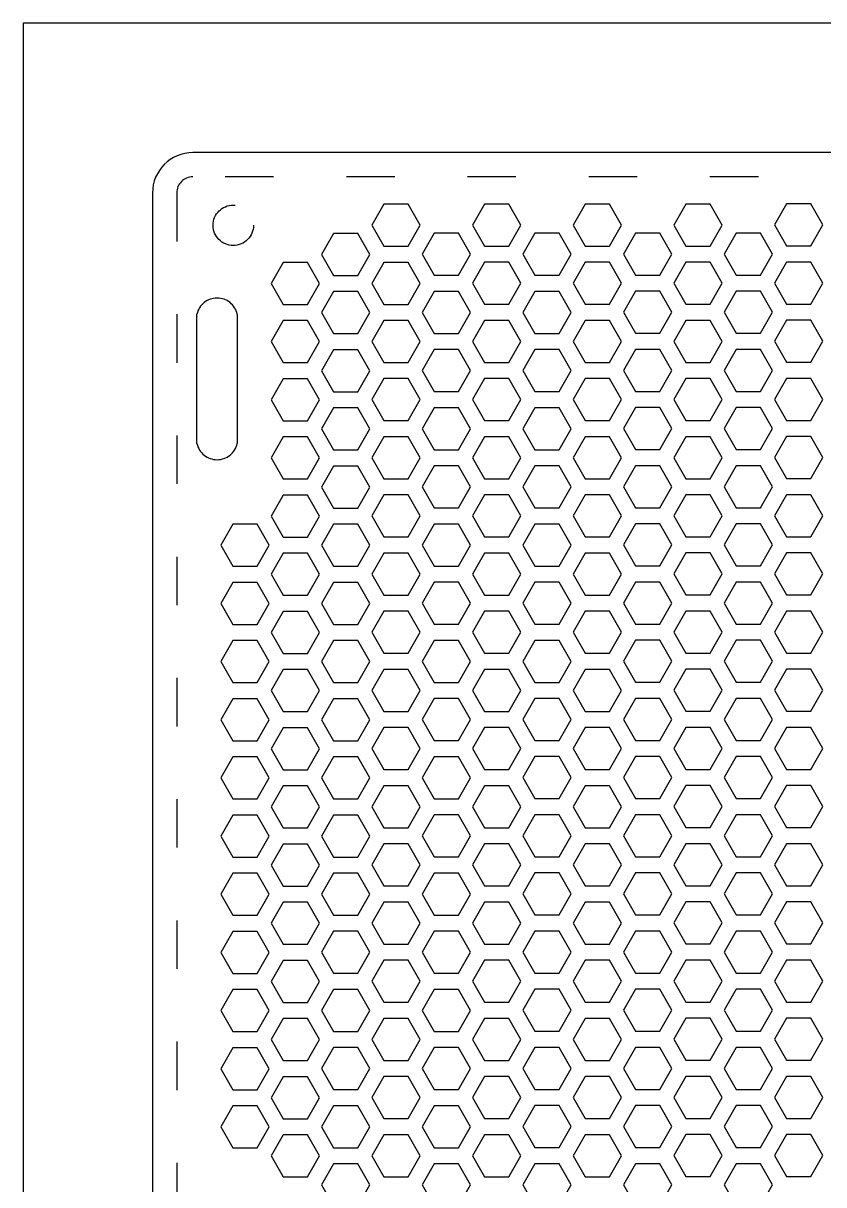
# Model space of a CAD drawing. Header units: millimetres. Extents: x 8 to 146, y 5 to 43.
# Drawn here: x 119.14 to 129.05, y 26.65 to 41.02 of the extents above; entities that cross this region are included whole.
import ezdxf

# ---------------------------------------------------------------- set-up
doc = ezdxf.new("R2010")
doc.units = ezdxf.units.MM
doc.header["$MEASUREMENT"] = 0
doc.linetypes.add('ACAD_ISO03W100', pattern=[30, 12, -18])
doc.layers.add('schita', color=2, linetype='Continuous')
doc.layers.add('spate', color=131, linetype='ACAD_ISO03W100')

msp = doc.modelspace()

# ---------------------------------------------------------------- linework, layer by layer
at = {"layer": 'schita', "ltscale": 0.05}
msp.add_lwpolyline([(139.34325, 5.01891), (139.34325, 41.01891), (119.14325, 41.01891), (119.14325, 5.01891)], close=True, dxfattribs=at)
msp.add_lwpolyline([(137.74325, 9.51891), (137.74325, 38.91891, 0.41421356), (137.24325, 39.41891), (121.24325, 39.41891, 0.41421356), (120.74325, 38.91891), (120.74325, 9.51891, 0.41421356), (121.24325, 9.01891), (137.24325, 9.01891, 0.41421356)], format="xyb", close=True, dxfattribs=at)
at = {"layer": 'spate', "ltscale": 0.05}
msp.add_lwpolyline([(137.44325, 9.51891), (137.44325, 38.91891, 0.41421356), (137.24325, 39.11891), (121.24325, 39.11891, 0.41421356), (121.04325, 38.91891), (121.04325, 9.51891, 0.41421356), (121.24325, 9.31891), (137.24325, 9.31891, 0.41421356)], format="xyb", close=True, dxfattribs=at)
for points in [[(123.60705, 38.2605), (123.90705, 38.2605), (124.05705, 38.52031), (123.90705, 38.78012), (123.60705, 38.78012), (123.45705, 38.52031)], [(124.85318, 38.26115), (125.15318, 38.26115), (125.30318, 38.52096), (125.15318, 38.78077), (124.85318, 38.78077), (124.70318, 38.52096)], [(126.09931, 38.2618), (126.39931, 38.2618), (126.54931, 38.52161), (126.39931, 38.78142), (126.09931, 38.78142), (125.94931, 38.52161)], [(127.34544, 38.26245), (127.64544, 38.26245), (127.79544, 38.52226), (127.64544, 38.78207), (127.34544, 38.78207), (127.19544, 38.52226)], [(128.59158, 38.2631), (128.89158, 38.2631), (129.04158, 38.52291), (128.89158, 38.78272), (128.59158, 38.78272), (128.44158, 38.52291)], [(122.98492, 37.89919), (123.28492, 37.89919), (123.43492, 38.15899), (123.28492, 38.4188), (122.98492, 38.4188), (122.83492, 38.15899)], [(124.2303, 37.90078), (124.5303, 37.90078), (124.6803, 38.16059), (124.5303, 38.4204), (124.2303, 38.4204), (124.0803, 38.16059)], [(125.47643, 37.90143), (125.77643, 37.90143), (125.92643, 38.16124), (125.77643, 38.42105), (125.47643, 38.42105), (125.32643, 38.16124)], [(126.72256, 37.90208), (127.02256, 37.90208), (127.17256, 38.16189), (127.02256, 38.4217), (126.72256, 38.4217), (126.57256, 38.16189)], [(127.9687, 37.90273), (128.2687, 37.90273), (128.4187, 38.16254), (128.2687, 38.42235), (127.9687, 38.42235), (127.8187, 38.16254)], [(122.36166, 37.53929), (122.66166, 37.53929), (122.81166, 37.7991), (122.66166, 38.05891), (122.36166, 38.05891), (122.21166, 37.7991)], [(123.60705, 37.54089), (123.90705, 37.54089), (124.05705, 37.80069), (123.90705, 38.0605), (123.60705, 38.0605), (123.45705, 37.80069)], [(124.85318, 37.54154), (125.15318, 37.54154), (125.30318, 37.80134), (125.15318, 38.06115), (124.85318, 38.06115), (124.70318, 37.80134)], [(126.09931, 37.54219), (126.39931, 37.54219), (126.54931, 37.80199), (126.39931, 38.0618), (126.09931, 38.0618), (125.94931, 37.80199)], [(127.34544, 37.54284), (127.64544, 37.54284), (127.79544, 37.80264), (127.64544, 38.06245), (127.34544, 38.06245), (127.19544, 37.80264)], [(128.59158, 37.54349), (128.89158, 37.54349), (129.04158, 37.80329), (128.89158, 38.0631), (128.59158, 38.0631), (128.44158, 37.80329)], [(122.98492, 37.17957), (123.28492, 37.17957), (123.43492, 37.43938), (123.28492, 37.69919), (122.98492, 37.69919), (122.83492, 37.43938)], [(124.2303, 37.18117), (124.5303, 37.18117), (124.6803, 37.44097), (124.5303, 37.70078), (124.2303, 37.70078), (124.0803, 37.44097)], [(125.47643, 37.18182), (125.77643, 37.18182), (125.92643, 37.44162), (125.77643, 37.70143), (125.47643, 37.70143), (125.32643, 37.44162)], [(126.72256, 37.18247), (127.02256, 37.18247), (127.17256, 37.44228), (127.02256, 37.70208), (126.72256, 37.70208), (126.57256, 37.44228)], [(127.9687, 37.18312), (128.2687, 37.18312), (128.4187, 37.44293), (128.2687, 37.70273), (127.9687, 37.70273), (127.8187, 37.44293)], [(122.36166, 36.81968), (122.66166, 36.81968), (122.81166, 37.07948), (122.66166, 37.33929), (122.36166, 37.33929), (122.21166, 37.07948)], [(123.60705, 36.82127), (123.90705, 36.82127), (124.05705, 37.08108), (123.90705, 37.34089), (123.60705, 37.34089), (123.45705, 37.08108)], [(124.85318, 36.82192), (125.15318, 36.82192), (125.30318, 37.08173), (125.15318, 37.34154), (124.85318, 37.34154), (124.70318, 37.08173)], [(126.09931, 36.82257), (126.39931, 36.82257), (126.54931, 37.08238), (126.39931, 37.34219), (126.09931, 37.34219), (125.94931, 37.08238)], [(127.34544, 36.82322), (127.64544, 36.82322), (127.79544, 37.08303), (127.64544, 37.34284), (127.34544, 37.34284), (127.19544, 37.08303)], [(128.59158, 36.82387), (128.89158, 36.82387), (129.04158, 37.08368), (128.89158, 37.34349), (128.59158, 37.34349), (128.44158, 37.08368)], [(122.98492, 36.45996), (123.28492, 36.45996), (123.43492, 36.71976), (123.28492, 36.97957), (122.98492, 36.97957), (122.83492, 36.71976)], [(124.2303, 36.46155), (124.5303, 36.46155), (124.6803, 36.72136), (124.5303, 36.98117), (124.2303, 36.98117), (124.0803, 36.72136)], [(125.47643, 36.4622), (125.77643, 36.4622), (125.92643, 36.72201), (125.77643, 36.98182), (125.47643, 36.98182), (125.32643, 36.72201)], [(126.72256, 36.46285), (127.02256, 36.46285), (127.17256, 36.72266), (127.02256, 36.98247), (126.72256, 36.98247), (126.57256, 36.72266)], [(127.9687, 36.4635), (128.2687, 36.4635), (128.4187, 36.72331), (128.2687, 36.98312), (127.9687, 36.98312), (127.8187, 36.72331)], [(122.36166, 36.10006), (122.66166, 36.10006), (122.81166, 36.35987), (122.66166, 36.61968), (122.36166, 36.61968), (122.21166, 36.35987)], [(123.60705, 36.10166), (123.90705, 36.10166), (124.05705, 36.36146), (123.90705, 36.62127), (123.60705, 36.62127), (123.45705, 36.36146)], [(124.85318, 36.10231), (125.15318, 36.10231), (125.30318, 36.36211), (125.15318, 36.62192), (124.85318, 36.62192), (124.70318, 36.36211)], [(126.09931, 36.10296), (126.39931, 36.10296), (126.54931, 36.36276), (126.39931, 36.62257), (126.09931, 36.62257), (125.94931, 36.36276)], [(127.34544, 36.10361), (127.64544, 36.10361), (127.79544, 36.36341), (127.64544, 36.62322), (127.34544, 36.62322), (127.19544, 36.36341)], [(128.59158, 36.10426), (128.89158, 36.10426), (129.04158, 36.36406), (128.89158, 36.62387), (128.59158, 36.62387), (128.44158, 36.36406)], [(122.98492, 35.74034), (123.28492, 35.74034), (123.43492, 36.00015), (123.28492, 36.25996), (122.98492, 36.25996), (122.83492, 36.00015)], [(124.2303, 35.74194), (124.5303, 35.74194), (124.6803, 36.00174), (124.5303, 36.26155), (124.2303, 36.26155), (124.0803, 36.00174)], [(125.47643, 35.74259), (125.77643, 35.74259), (125.92643, 36.00239), (125.77643, 36.2622), (125.47643, 36.2622), (125.32643, 36.00239)], [(126.72256, 35.74324), (127.02256, 35.74324), (127.17256, 36.00304), (127.02256, 36.26285), (126.72256, 36.26285), (126.57256, 36.00304)], [(127.9687, 35.74389), (128.2687, 35.74389), (128.4187, 36.0037), (128.2687, 36.2635), (127.9687, 36.2635), (127.8187, 36.0037)], [(122.36166, 35.38044), (122.66166, 35.38044), (122.81166, 35.64025), (122.66166, 35.90006), (122.36166, 35.90006), (122.21166, 35.64025)], [(123.60705, 35.38204), (123.90705, 35.38204), (124.05705, 35.64185), (123.90705, 35.90166), (123.60705, 35.90166), (123.45705, 35.64185)], [(124.85318, 35.38269), (125.15318, 35.38269), (125.30318, 35.6425), (125.15318, 35.90231), (124.85318, 35.90231), (124.70318, 35.6425)], [(126.09931, 35.38334), (126.39931, 35.38334), (126.54931, 35.64315), (126.39931, 35.90296), (126.09931, 35.90296), (125.94931, 35.64315)], [(127.34544, 35.38399), (127.64544, 35.38399), (127.79544, 35.6438), (127.64544, 35.90361), (127.34544, 35.90361), (127.19544, 35.6438)], [(128.59158, 35.38464), (128.89158, 35.38464), (129.04158, 35.64445), (128.89158, 35.90426), (128.59158, 35.90426), (128.44158, 35.64445)], [(122.98492, 35.02073), (123.28492, 35.02073), (123.43492, 35.28053), (123.28492, 35.54034), (122.98492, 35.54034), (122.83492, 35.28053)], [(124.2303, 35.02232), (124.5303, 35.02232), (124.6803, 35.28213), (124.5303, 35.54194), (124.2303, 35.54194), (124.0803, 35.28213)], [(125.47643, 35.02297), (125.77643, 35.02297), (125.92643, 35.28278), (125.77643, 35.54259), (125.47643, 35.54259), (125.32643, 35.28278)], [(126.72256, 35.02362), (127.02256, 35.02362), (127.17256, 35.28343), (127.02256, 35.54324), (126.72256, 35.54324), (126.57256, 35.28343)], [(127.9687, 35.02427), (128.2687, 35.02427), (128.4187, 35.28408), (128.2687, 35.54389), (127.9687, 35.54389), (127.8187, 35.28408)], [(122.36166, 34.66083), (122.66166, 34.66083), (122.81166, 34.92064), (122.66166, 35.18044), (122.36166, 35.18044), (122.21166, 34.92064)], [(123.60705, 34.66242), (123.90705, 34.66242), (124.05705, 34.92223), (123.90705, 35.18204), (123.60705, 35.18204), (123.45705, 34.92223)], [(124.85318, 34.66308), (125.15318, 34.66308), (125.30318, 34.92288), (125.15318, 35.18269), (124.85318, 35.18269), (124.70318, 34.92288)], [(126.09931, 34.66373), (126.39931, 34.66373), (126.54931, 34.92353), (126.39931, 35.18334), (126.09931, 35.18334), (125.94931, 34.92353)], [(127.34544, 34.66438), (127.64544, 34.66438), (127.79544, 34.92418), (127.64544, 35.18399), (127.34544, 35.18399), (127.19544, 34.92418)], [(128.59158, 34.66503), (128.89158, 34.66503), (129.04158, 34.92483), (128.89158, 35.18464), (128.59158, 35.18464), (128.44158, 34.92483)], [(121.73841, 34.30093), (122.03841, 34.30093), (122.18841, 34.56074), (122.03841, 34.82055), (121.73841, 34.82055), (121.58841, 34.56074)], [(122.98492, 34.30111), (123.28492, 34.30111), (123.43492, 34.56092), (123.28492, 34.82073), (122.98492, 34.82073), (122.83492, 34.56092)], [(124.2303, 34.30271), (124.5303, 34.30271), (124.6803, 34.56251), (124.5303, 34.82232), (124.2303, 34.82232), (124.0803, 34.56251)], [(125.47643, 34.30336), (125.77643, 34.30336), (125.92643, 34.56316), (125.77643, 34.82297), (125.47643, 34.82297), (125.32643, 34.56316)], [(126.72256, 34.30401), (127.02256, 34.30401), (127.17256, 34.56381), (127.02256, 34.82362), (126.72256, 34.82362), (126.57256, 34.56381)], [(127.9687, 34.30466), (128.2687, 34.30466), (128.4187, 34.56446), (128.2687, 34.82427), (127.9687, 34.82427), (127.8187, 34.56446)], [(122.36166, 33.94121), (122.66166, 33.94121), (122.81166, 34.20102), (122.66166, 34.46083), (122.36166, 34.46083), (122.21166, 34.20102)], [(123.60705, 33.94281), (123.90705, 33.94281), (124.05705, 34.20262), (123.90705, 34.46242), (123.60705, 34.46242), (123.45705, 34.20262)], [(124.85318, 33.94346), (125.15318, 33.94346), (125.30318, 34.20327), (125.15318, 34.46308), (124.85318, 34.46308), (124.70318, 34.20327)], [(126.09931, 33.94411), (126.39931, 33.94411), (126.54931, 34.20392), (126.39931, 34.46373), (126.09931, 34.46373), (125.94931, 34.20392)], [(127.34544, 33.94476), (127.64544, 33.94476), (127.79544, 34.20457), (127.64544, 34.46438), (127.34544, 34.46438), (127.19544, 34.20457)], [(128.59158, 33.94541), (128.89158, 33.94541), (129.04158, 34.20522), (128.89158, 34.46503), (128.59158, 34.46503), (128.44158, 34.20522)], [(121.73841, 33.58132), (122.03841, 33.58132), (122.18841, 33.84113), (122.03841, 34.10093), (121.73841, 34.10093), (121.58841, 33.84113)], [(122.98492, 33.5815), (123.28492, 33.5815), (123.43492, 33.8413), (123.28492, 34.10111), (122.98492, 34.10111), (122.83492, 33.8413)], [(124.2303, 33.58309), (124.5303, 33.58309), (124.6803, 33.8429), (124.5303, 34.10271), (124.2303, 34.10271), (124.0803, 33.8429)], [(125.47643, 33.58374), (125.77643, 33.58374), (125.92643, 33.84355), (125.77643, 34.10336), (125.47643, 34.10336), (125.32643, 33.84355)], [(126.72256, 33.58439), (127.02256, 33.58439), (127.17256, 33.8442), (127.02256, 34.10401), (126.72256, 34.10401), (126.57256, 33.8442)], [(127.9687, 33.58504), (128.2687, 33.58504), (128.4187, 33.84485), (128.2687, 34.10466), (127.9687, 34.10466), (127.8187, 33.84485)], [(122.36166, 33.2216), (122.66166, 33.2216), (122.81166, 33.48141), (122.66166, 33.74121), (122.36166, 33.74121), (122.21166, 33.48141)], [(123.60705, 33.22319), (123.90705, 33.22319), (124.05705, 33.483), (123.90705, 33.74281), (123.60705, 33.74281), (123.45705, 33.483)], [(124.85318, 33.22384), (125.15318, 33.22384), (125.30318, 33.48365), (125.15318, 33.74346), (124.85318, 33.74346), (124.70318, 33.48365)], [(126.09931, 33.22449), (126.39931, 33.22449), (126.54931, 33.4843), (126.39931, 33.74411), (126.09931, 33.74411), (125.94931, 33.4843)], [(127.34544, 33.22515), (127.64544, 33.22515), (127.79544, 33.48495), (127.64544, 33.74476), (127.34544, 33.74476), (127.19544, 33.48495)], [(128.59158, 33.2258), (128.89158, 33.2258), (129.04158, 33.4856), (128.89158, 33.74541), (128.59158, 33.74541), (128.44158, 33.4856)], [(121.73841, 32.8617), (122.03841, 32.8617), (122.18841, 33.12151), (122.03841, 33.38132), (121.73841, 33.38132), (121.58841, 33.12151)], [(122.98492, 32.86188), (123.28492, 32.86188), (123.43492, 33.12169), (123.28492, 33.3815), (122.98492, 33.3815), (122.83492, 33.12169)], [(124.2303, 32.86348), (124.5303, 32.86348), (124.6803, 33.12328), (124.5303, 33.38309), (124.2303, 33.38309), (124.0803, 33.12328)], [(125.47643, 32.86413), (125.77643, 32.86413), (125.92643, 33.12393), (125.77643, 33.38374), (125.47643, 33.38374), (125.32643, 33.12393)], [(126.72256, 32.86478), (127.02256, 32.86478), (127.17256, 33.12458), (127.02256, 33.38439), (126.72256, 33.38439), (126.57256, 33.12458)], [(127.9687, 32.86543), (128.2687, 32.86543), (128.4187, 33.12523), (128.2687, 33.38504), (127.9687, 33.38504), (127.8187, 33.12523)], [(122.36166, 32.50198), (122.66166, 32.50198), (122.81166, 32.76179), (122.66166, 33.0216), (122.36166, 33.0216), (122.21166, 32.76179)], [(123.60705, 32.50358), (123.90705, 32.50358), (124.05705, 32.76339), (123.90705, 33.02319), (123.60705, 33.02319), (123.45705, 32.76339)], [(124.85318, 32.50423), (125.15318, 32.50423), (125.30318, 32.76404), (125.15318, 33.02384), (124.85318, 33.02384), (124.70318, 32.76404)], [(126.09931, 32.50488), (126.39931, 32.50488), (126.54931, 32.76469), (126.39931, 33.02449), (126.09931, 33.02449), (125.94931, 32.76469)], [(127.34544, 32.50553), (127.64544, 32.50553), (127.79544, 32.76534), (127.64544, 33.02515), (127.34544, 33.02515), (127.19544, 32.76534)], [(128.59158, 32.50618), (128.89158, 32.50618), (129.04158, 32.76599), (128.89158, 33.0258), (128.59158, 33.0258), (128.44158, 32.76599)], [(121.73841, 32.14209), (122.03841, 32.14209), (122.18841, 32.40189), (122.03841, 32.6617), (121.73841, 32.6617), (121.58841, 32.40189)], [(122.98492, 32.14226), (123.28492, 32.14226), (123.43492, 32.40207), (123.28492, 32.66188), (122.98492, 32.66188), (122.83492, 32.40207)], [(124.2303, 32.14386), (124.5303, 32.14386), (124.6803, 32.40367), (124.5303, 32.66348), (124.2303, 32.66348), (124.0803, 32.40367)], [(125.47643, 32.14451), (125.77643, 32.14451), (125.92643, 32.40432), (125.77643, 32.66413), (125.47643, 32.66413), (125.32643, 32.40432)], [(126.72256, 32.14516), (127.02256, 32.14516), (127.17256, 32.40497), (127.02256, 32.66478), (126.72256, 32.66478), (126.57256, 32.40497)], [(127.9687, 32.14581), (128.2687, 32.14581), (128.4187, 32.40562), (128.2687, 32.66543), (127.9687, 32.66543), (127.8187, 32.40562)], [(122.36166, 31.78237), (122.66166, 31.78237), (122.81166, 32.04218), (122.66166, 32.30198), (122.36166, 32.30198), (122.21166, 32.04218)], [(123.60705, 31.78396), (123.90705, 31.78396), (124.05705, 32.04377), (123.90705, 32.30358), (123.60705, 32.30358), (123.45705, 32.04377)], [(124.85318, 31.78461), (125.15318, 31.78461), (125.30318, 32.04442), (125.15318, 32.30423), (124.85318, 32.30423), (124.70318, 32.04442)], [(126.09931, 31.78526), (126.39931, 31.78526), (126.54931, 32.04507), (126.39931, 32.30488), (126.09931, 32.30488), (125.94931, 32.04507)], [(127.34544, 31.78591), (127.64544, 31.78591), (127.79544, 32.04572), (127.64544, 32.30553), (127.34544, 32.30553), (127.19544, 32.04572)], [(128.59158, 31.78657), (128.89158, 31.78657), (129.04158, 32.04637), (128.89158, 32.30618), (128.59158, 32.30618), (128.44158, 32.04637)], [(121.73841, 31.42247), (122.03841, 31.42247), (122.18841, 31.68228), (122.03841, 31.94209), (121.73841, 31.94209), (121.58841, 31.68228)], [(122.98492, 31.42265), (123.28492, 31.42265), (123.43492, 31.68246), (123.28492, 31.94226), (122.98492, 31.94226), (122.83492, 31.68246)], [(124.2303, 31.42425), (124.5303, 31.42425), (124.6803, 31.68405), (124.5303, 31.94386), (124.2303, 31.94386), (124.0803, 31.68405)], [(125.47643, 31.4249), (125.77643, 31.4249), (125.92643, 31.6847), (125.77643, 31.94451), (125.47643, 31.94451), (125.32643, 31.6847)], [(126.72256, 31.42555), (127.02256, 31.42555), (127.17256, 31.68535), (127.02256, 31.94516), (126.72256, 31.94516), (126.57256, 31.68535)], [(127.9687, 31.4262), (128.2687, 31.4262), (128.4187, 31.686), (128.2687, 31.94581), (127.9687, 31.94581), (127.8187, 31.686)], [(122.36166, 31.06275), (122.66166, 31.06275), (122.81166, 31.32256), (122.66166, 31.58237), (122.36166, 31.58237), (122.21166, 31.32256)], [(123.60705, 31.06435), (123.90705, 31.06435), (124.05705, 31.32416), (123.90705, 31.58396), (123.60705, 31.58396), (123.45705, 31.32416)], [(124.85318, 31.065), (125.15318, 31.065), (125.30318, 31.32481), (125.15318, 31.58461), (124.85318, 31.58461), (124.70318, 31.32481)], [(126.09931, 31.06565), (126.39931, 31.06565), (126.54931, 31.32546), (126.39931, 31.58526), (126.09931, 31.58526), (125.94931, 31.32546)], [(127.34544, 31.0663), (127.64544, 31.0663), (127.79544, 31.32611), (127.64544, 31.58591), (127.34544, 31.58591), (127.19544, 31.32611)], [(128.59158, 31.06695), (128.89158, 31.06695), (129.04158, 31.32676), (128.89158, 31.58657), (128.59158, 31.58657), (128.44158, 31.32676)], [(121.73841, 30.70286), (122.03841, 30.70286), (122.18841, 30.96266), (122.03841, 31.22247), (121.73841, 31.22247), (121.58841, 30.96266)], [(122.98492, 30.70303), (123.28492, 30.70303), (123.43492, 30.96284), (123.28492, 31.22265), (122.98492, 31.22265), (122.83492, 30.96284)], [(124.2303, 30.70463), (124.5303, 30.70463), (124.6803, 30.96444), (124.5303, 31.22425), (124.2303, 31.22425), (124.0803, 30.96444)], [(125.47643, 30.70528), (125.77643, 30.70528), (125.92643, 30.96509), (125.77643, 31.2249), (125.47643, 31.2249), (125.32643, 30.96509)], [(126.72256, 30.70593), (127.02256, 30.70593), (127.17256, 30.96574), (127.02256, 31.22555), (126.72256, 31.22555), (126.57256, 30.96574)], [(127.9687, 30.70658), (128.2687, 30.70658), (128.4187, 30.96639), (128.2687, 31.2262), (127.9687, 31.2262), (127.8187, 30.96639)], [(122.36166, 30.34314), (122.66166, 30.34314), (122.81166, 30.60295), (122.66166, 30.86275), (122.36166, 30.86275), (122.21166, 30.60295)], [(123.60705, 30.34473), (123.90705, 30.34473), (124.05705, 30.60454), (123.90705, 30.86435), (123.60705, 30.86435), (123.45705, 30.60454)], [(124.85318, 30.34538), (125.15318, 30.34538), (125.30318, 30.60519), (125.15318, 30.865), (124.85318, 30.865), (124.70318, 30.60519)], [(126.09931, 30.34603), (126.39931, 30.34603), (126.54931, 30.60584), (126.39931, 30.86565), (126.09931, 30.86565), (125.94931, 30.60584)], [(127.34544, 30.34668), (127.64544, 30.34668), (127.79544, 30.60649), (127.64544, 30.8663), (127.34544, 30.8663), (127.19544, 30.60649)], [(128.59158, 30.34733), (128.89158, 30.34733), (129.04158, 30.60714), (128.89158, 30.86695), (128.59158, 30.86695), (128.44158, 30.60714)], [(121.73841, 29.98324), (122.03841, 29.98324), (122.18841, 30.24305), (122.03841, 30.50286), (121.73841, 30.50286), (121.58841, 30.24305)], [(122.98492, 29.98342), (123.28492, 29.98342), (123.43492, 30.24323), (123.28492, 30.50303), (122.98492, 30.50303), (122.83492, 30.24323)], [(124.2303, 29.98501), (124.5303, 29.98501), (124.6803, 30.24482), (124.5303, 30.50463), (124.2303, 30.50463), (124.0803, 30.24482)], [(125.47643, 29.98566), (125.77643, 29.98566), (125.92643, 30.24547), (125.77643, 30.50528), (125.47643, 30.50528), (125.32643, 30.24547)], [(126.72256, 29.98632), (127.02256, 29.98632), (127.17256, 30.24612), (127.02256, 30.50593), (126.72256, 30.50593), (126.57256, 30.24612)], [(127.9687, 29.98697), (128.2687, 29.98697), (128.4187, 30.24677), (128.2687, 30.50658), (127.9687, 30.50658), (127.8187, 30.24677)], [(122.36166, 29.62352), (122.66166, 29.62352), (122.81166, 29.88333), (122.66166, 30.14314), (122.36166, 30.14314), (122.21166, 29.88333)], [(123.60705, 29.62512), (123.90705, 29.62512), (124.05705, 29.88493), (123.90705, 30.14473), (123.60705, 30.14473), (123.45705, 29.88493)], [(124.85318, 29.62577), (125.15318, 29.62577), (125.30318, 29.88558), (125.15318, 30.14538), (124.85318, 30.14538), (124.70318, 29.88558)], [(126.09931, 29.62642), (126.39931, 29.62642), (126.54931, 29.88623), (126.39931, 30.14603), (126.09931, 30.14603), (125.94931, 29.88623)], [(127.34544, 29.62707), (127.64544, 29.62707), (127.79544, 29.88688), (127.64544, 30.14668), (127.34544, 30.14668), (127.19544, 29.88688)], [(128.59158, 29.62772), (128.89158, 29.62772), (129.04158, 29.88753), (128.89158, 30.14733), (128.59158, 30.14733), (128.44158, 29.88753)], [(121.73841, 29.26363), (122.03841, 29.26363), (122.18841, 29.52343), (122.03841, 29.78324), (121.73841, 29.78324), (121.58841, 29.52343)], [(122.98492, 29.2638), (123.28492, 29.2638), (123.43492, 29.52361), (123.28492, 29.78342), (122.98492, 29.78342), (122.83492, 29.52361)], [(124.2303, 29.2654), (124.5303, 29.2654), (124.6803, 29.52521), (124.5303, 29.78501), (124.2303, 29.78501), (124.0803, 29.52521)], [(125.47643, 29.26605), (125.77643, 29.26605), (125.92643, 29.52586), (125.77643, 29.78566), (125.47643, 29.78566), (125.32643, 29.52586)], [(126.72256, 29.2667), (127.02256, 29.2667), (127.17256, 29.52651), (127.02256, 29.78632), (126.72256, 29.78632), (126.57256, 29.52651)], [(127.9687, 29.26735), (128.2687, 29.26735), (128.4187, 29.52716), (128.2687, 29.78697), (127.9687, 29.78697), (127.8187, 29.52716)], [(122.36166, 28.90391), (122.66166, 28.90391), (122.81166, 29.16372), (122.66166, 29.42352), (122.36166, 29.42352), (122.21166, 29.16372)], [(123.60705, 28.9055), (123.90705, 28.9055), (124.05705, 29.16531), (123.90705, 29.42512), (123.60705, 29.42512), (123.45705, 29.16531)], [(124.85318, 28.90615), (125.15318, 28.90615), (125.30318, 29.16596), (125.15318, 29.42577), (124.85318, 29.42577), (124.70318, 29.16596)], [(126.09931, 28.9068), (126.39931, 28.9068), (126.54931, 29.16661), (126.39931, 29.42642), (126.09931, 29.42642), (125.94931, 29.16661)], [(127.34544, 28.90745), (127.64544, 28.90745), (127.79544, 29.16726), (127.64544, 29.42707), (127.34544, 29.42707), (127.19544, 29.16726)], [(128.59158, 28.9081), (128.89158, 28.9081), (129.04158, 29.16791), (128.89158, 29.42772), (128.59158, 29.42772), (128.44158, 29.16791)], [(121.73841, 28.54401), (122.03841, 28.54401), (122.18841, 28.80382), (122.03841, 29.06363), (121.73841, 29.06363), (121.58841, 28.80382)], [(122.98492, 28.54419), (123.28492, 28.54419), (123.43492, 28.804), (123.28492, 29.0638), (122.98492, 29.0638), (122.83492, 28.804)], [(124.2303, 28.54578), (124.5303, 28.54578), (124.6803, 28.80559), (124.5303, 29.0654), (124.2303, 29.0654), (124.0803, 28.80559)], [(125.47643, 28.54643), (125.77643, 28.54643), (125.92643, 28.80624), (125.77643, 29.06605), (125.47643, 29.06605), (125.32643, 28.80624)], [(126.72256, 28.54708), (127.02256, 28.54708), (127.17256, 28.80689), (127.02256, 29.0667), (126.72256, 29.0667), (126.57256, 28.80689)], [(127.9687, 28.54774), (128.2687, 28.54774), (128.4187, 28.80754), (128.2687, 29.06735), (127.9687, 29.06735), (127.8187, 28.80754)], [(122.36166, 28.18429), (122.66166, 28.18429), (122.81166, 28.4441), (122.66166, 28.70391), (122.36166, 28.70391), (122.21166, 28.4441)], [(123.60705, 28.18589), (123.90705, 28.18589), (124.05705, 28.4457), (123.90705, 28.7055), (123.60705, 28.7055), (123.45705, 28.4457)], [(124.85318, 28.18654), (125.15318, 28.18654), (125.30318, 28.44635), (125.15318, 28.70615), (124.85318, 28.70615), (124.70318, 28.44635)], [(126.09931, 28.18719), (126.39931, 28.18719), (126.54931, 28.447), (126.39931, 28.7068), (126.09931, 28.7068), (125.94931, 28.447)], [(127.34544, 28.18784), (127.64544, 28.18784), (127.79544, 28.44765), (127.64544, 28.70745), (127.34544, 28.70745), (127.19544, 28.44765)], [(128.59158, 28.18849), (128.89158, 28.18849), (129.04158, 28.4483), (128.89158, 28.7081), (128.59158, 28.7081), (128.44158, 28.4483)], [(121.73841, 27.8244), (122.03841, 27.8244), (122.18841, 28.0842), (122.03841, 28.34401), (121.73841, 28.34401), (121.58841, 28.0842)], [(122.98492, 27.82457), (123.28492, 27.82457), (123.43492, 28.08438), (123.28492, 28.34419), (122.98492, 28.34419), (122.83492, 28.08438)], [(124.2303, 27.82617), (124.5303, 27.82617), (124.6803, 28.08598), (124.5303, 28.34578), (124.2303, 28.34578), (124.0803, 28.08598)], [(125.47643, 27.82682), (125.77643, 27.82682), (125.92643, 28.08663), (125.77643, 28.34643), (125.47643, 28.34643), (125.32643, 28.08663)], [(126.72256, 27.82747), (127.02256, 27.82747), (127.17256, 28.08728), (127.02256, 28.34708), (126.72256, 28.34708), (126.57256, 28.08728)], [(127.9687, 27.82812), (128.2687, 27.82812), (128.4187, 28.08793), (128.2687, 28.34774), (127.9687, 28.34774), (127.8187, 28.08793)], [(122.36166, 27.46468), (122.66166, 27.46468), (122.81166, 27.72448), (122.66166, 27.98429), (122.36166, 27.98429), (122.21166, 27.72448)], [(123.60705, 27.46627), (123.90705, 27.46627), (124.05705, 27.72608), (123.90705, 27.98589), (123.60705, 27.98589), (123.45705, 27.72608)], [(124.85318, 27.46692), (125.15318, 27.46692), (125.30318, 27.72673), (125.15318, 27.98654), (124.85318, 27.98654), (124.70318, 27.72673)], [(126.09931, 27.46757), (126.39931, 27.46757), (126.54931, 27.72738), (126.39931, 27.98719), (126.09931, 27.98719), (125.94931, 27.72738)], [(127.34544, 27.46822), (127.64544, 27.46822), (127.79544, 27.72803), (127.64544, 27.98784), (127.34544, 27.98784), (127.19544, 27.72803)], [(128.59158, 27.46887), (128.89158, 27.46887), (129.04158, 27.72868), (128.89158, 27.98849), (128.59158, 27.98849), (128.44158, 27.72868)], [(121.73841, 27.10478), (122.03841, 27.10478), (122.18841, 27.36459), (122.03841, 27.6244), (121.73841, 27.6244), (121.58841, 27.36459)], [(122.98492, 27.10496), (123.28492, 27.10496), (123.43492, 27.36477), (123.28492, 27.62457), (122.98492, 27.62457), (122.83492, 27.36477)], [(124.2303, 27.10655), (124.5303, 27.10655), (124.6803, 27.36636), (124.5303, 27.62617), (124.2303, 27.62617), (124.0803, 27.36636)], [(125.47643, 27.1072), (125.77643, 27.1072), (125.92643, 27.36701), (125.77643, 27.62682), (125.47643, 27.62682), (125.32643, 27.36701)], [(126.72256, 27.10785), (127.02256, 27.10785), (127.17256, 27.36766), (127.02256, 27.62747), (126.72256, 27.62747), (126.57256, 27.36766)], [(127.9687, 27.1085), (128.2687, 27.1085), (128.4187, 27.36831), (128.2687, 27.62812), (127.9687, 27.62812), (127.8187, 27.36831)], [(122.36166, 26.74506), (122.66166, 26.74506), (122.81166, 27.00487), (122.66166, 27.26468), (122.36166, 27.26468), (122.21166, 27.00487)], [(123.60705, 26.74666), (123.90705, 26.74666), (124.05705, 27.00646), (123.90705, 27.26627), (123.60705, 27.26627), (123.45705, 27.00646)], [(124.85318, 26.74731), (125.15318, 26.74731), (125.30318, 27.00712), (125.15318, 27.26692), (124.85318, 27.26692), (124.70318, 27.00712)], [(126.09931, 26.74796), (126.39931, 26.74796), (126.54931, 27.00777), (126.39931, 27.26757), (126.09931, 27.26757), (125.94931, 27.00777)], [(127.34544, 26.74861), (127.64544, 26.74861), (127.79544, 27.00842), (127.64544, 27.26822), (127.34544, 27.26822), (127.19544, 27.00842)], [(128.59158, 26.74926), (128.89158, 26.74926), (129.04158, 27.00907), (128.89158, 27.26887), (128.59158, 27.26887), (128.44158, 27.00907)], [(122.98492, 26.38534), (123.28492, 26.38534), (123.43492, 26.64515), (123.28492, 26.90496), (122.98492, 26.90496), (122.83492, 26.64515)], [(124.2303, 26.38694), (124.5303, 26.38694), (124.6803, 26.64675), (124.5303, 26.90655), (124.2303, 26.90655), (124.0803, 26.64675)], [(125.47643, 26.38759), (125.77643, 26.38759), (125.92643, 26.6474), (125.77643, 26.9072), (125.47643, 26.9072), (125.32643, 26.6474)], [(126.72256, 26.38824), (127.02256, 26.38824), (127.17256, 26.64805), (127.02256, 26.90785), (126.72256, 26.90785), (126.57256, 26.64805)], [(127.9687, 26.38889), (128.2687, 26.38889), (128.4187, 26.6487), (128.2687, 26.9085), (127.9687, 26.9085), (127.8187, 26.6487)]]:
    msp.add_lwpolyline(points, close=True, dxfattribs=at)
at = {"layer": 'spate'}
msp.add_lwpolyline([(121.29325, 35.81891), (121.29325, 37.41891, -0.8), (121.79325, 37.41891), (121.79325, 35.81891, -0.8)], format="xyb", close=True, dxfattribs=at)
at = {"layer": 'spate', "ltscale": 0.1}
msp.add_circle((121.74325, 38.51891), 0.25, dxfattribs=at)

doc.saveas('drawing.dxf')
